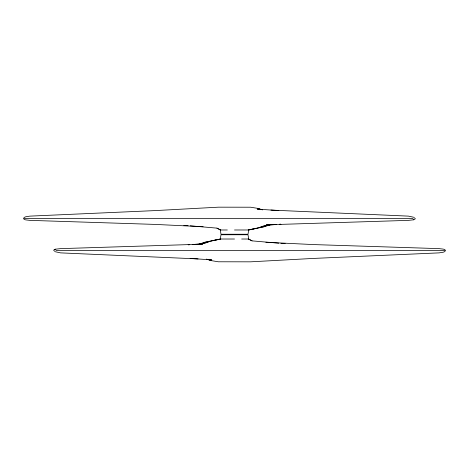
<?xml version="1.0" encoding="UTF-8"?>
<svg xmlns="http://www.w3.org/2000/svg" width="469" height="469" viewBox="0 0 469 469"><rect width="100%" height="100%" fill="white"/><g stroke="black" fill="none" stroke-linecap="round" stroke-linejoin="round"><path stroke-width="0.7" d="M197.725 244.66L204.631 242.274L220.242 239.014L221.022 234.752L247.984 234.752L248.734 239.014L252.082 240.873L278.75 243.182M271.275 224.34L264.369 226.726L248.758 229.986L247.978 234.248L221.016 234.248L220.266 229.986L216.918 228.127L190.25 225.818M54.005 249.778L55.793 249.156L60.513 248.634L202.696 244.167L192.513 244.584M276.487 224.417L266.304 224.833L408.487 220.366L413.207 219.844L414.995 219.222M200.574 244.062L205.281 242.274L220.77 239.014L211.343 240.873M268.426 224.938L263.719 226.726L248.23 229.986L257.657 228.127M55.793 249.156L54.228 249.643M413.207 219.844L413.605 219.721M198.27 244.548L200.738 243.851M268.262 225.149L270.73 224.452M268.479 224.921L260.817 226.726L267.647 225.325L276.499 224.434M200.521 244.079L208.183 242.274L201.353 243.675L192.501 244.566M270.689 224.674L272.876 224.592M196.124 244.408L198.311 244.326M414.637 218.49L415.452 218.484M53.548 250.516L54.363 250.51M413.007 218.484L24.318 218.484M55.993 250.516L444.682 250.516M220.266 229.986L227.33 229.986M234.5 229.986L248.758 229.986M220.242 239.014L234.5 239.014M241.67 239.014L248.734 239.014M270.935 210.083L408.487 216.127L414.444 217.423M198.065 258.917L60.513 252.873L54.556 251.577M203.124 226.726L155.526 224.422L29.881 220.366L25.725 219.891L24.318 219.463L23.45 218.536L24.318 217.358L25.725 216.784L29.881 216.127L155.526 210.575L218.525 207.175L250.681 207.216L257.874 208.4L262.576 209.889M265.876 242.274L313.474 244.578L439.119 248.634L443.275 249.109L444.682 249.537L445.55 250.464L444.682 251.642L443.275 252.216L439.119 252.873L313.474 258.425L250.475 261.825L218.32 261.784L211.126 260.6L206.424 259.111M278.867 210.581L257.223 209.098L259.926 209.438M190.133 258.419L211.777 259.902L209.074 259.562M183.813 225.366L188.104 225.665M280.896 243.335L285.187 243.634M259.205 209.197L260.588 209.467M208.412 259.533L209.795 259.803M260.688 209.461L258.313 208.881L259.656 209.373M208.312 259.539L210.687 260.119L209.344 259.627M248.253 239.014L252.082 240.873M216.918 228.127L220.747 229.986M280.849 224.241L279.401 224.305L280.849 224.241M189.599 244.695L188.151 244.759L189.605 244.701"/></g></svg>
